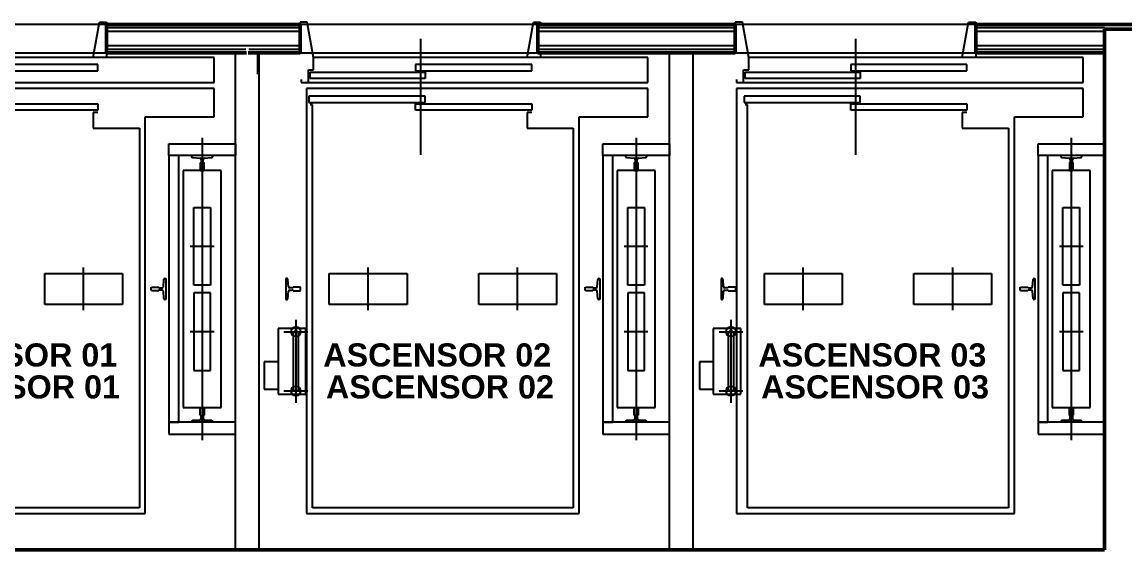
# Model space of a CAD drawing. Header units: millimetres. Extents: x -42700 to 155289, y -7931 to 68797.
# Drawn here: x 21795 to 26446, y 29540 to 31765 of the extents above; entities that cross this region are included whole.
import ezdxf

# ---------------------------------------------------------------- set-up
doc = ezdxf.new("R2010")
doc.units = ezdxf.units.MM
doc.layers.add('01 arquitectura', color=8, linetype='Continuous')
doc.styles.add('Arial_B', font='arialbd.ttf', dxfattribs={"height": 0.0975})

msp = doc.modelspace()

# ---------------------------------------------------------------- linework, layer by layer
at = {"layer": '01 arquitectura', "color": 8}
for p, q in [((22094.69, 31614.611), (22121.69, 31764.61)), ((22121.69, 31764.61), (22151.689, 31764.61)), ((22151.689, 31764.61), (22151.689, 31754.61)), ((22151.689, 31754.61), (22151.689, 31764.61)), ((22967.687, 31739.611), (22151.689, 31739.611)), ((22967.687, 31724.611), (22151.689, 31724.611)), ((22997.687, 31764.61), (22967.687, 31764.61)), ((22967.687, 31764.61), (22967.687, 31754.61)), ((23024.687, 31614.611), (22997.687, 31764.61)), ((23924.685, 31614.611), (23951.685, 31764.61)), ((23951.685, 31764.61), (23981.685, 31764.61)), ((24802.683, 31739.611), (23969.685, 31739.611)), ((24802.683, 31724.611), (23969.685, 31724.611)), ((23981.685, 31764.61), (23981.685, 31754.61)), ((24832.683, 31764.61), (24802.683, 31764.61)), ((24802.683, 31764.61), (24802.683, 31754.61)), ((24859.683, 31614.611), (24832.683, 31764.61)), ((25759.68, 31614.611), (25786.68, 31764.61)), ((25786.68, 31764.61), (25816.68, 31764.61)), ((25816.68, 31764.61), (25816.68, 31754.61)), ((26359.679, 31739.611), (25816.68, 31739.611)), ((26359.679, 31724.611), (25816.68, 31724.611)), ((23474.686, 31694.611), (23474.686, 31204.612)), ((25309.682, 31694.611), (25309.682, 31204.612)), ((21134.692, 31634.611), (22151.689, 31634.611)), ((22967.687, 31664.611), (22151.689, 31664.611)), ((22738.652, 31649.611), (22151.689, 31649.611)), ((22151.689, 31634.611), (22151.689, 31614.611)), ((22694.688, 29539.616), (22694.688, 31634.611)), ((22967.687, 31649.611), (22750.724, 31649.611)), ((22789.688, 31544.611), (22789.688, 31634.611)), ((22794.688, 31539.611), (22794.688, 31634.611)), ((22794.688, 29539.616), (22794.688, 31634.611)), ((22967.687, 31634.611), (23969.685, 31634.611)), ((24802.683, 31664.611), (23969.685, 31664.611)), ((24802.683, 31649.611), (23969.685, 31649.611)), ((23981.685, 31634.611), (23981.685, 31614.611)), ((24524.684, 29539.616), (24524.684, 31634.611)), ((24624.683, 29539.616), (24624.683, 31634.611)), ((24802.683, 31634.611), (25816.68, 31634.611)), ((26359.679, 31664.611), (25816.68, 31664.611)), ((26359.679, 31649.611), (25816.68, 31649.611)), ((25816.68, 31634.611), (25816.68, 31614.611)), ((22604.688, 31614.611), (21194.692, 31614.611)), ((22114.69, 31585.611), (21624.691, 31585.611)), ((22151.689, 31614.611), (22094.69, 31614.611)), ((22114.69, 31558.611), (22114.69, 31585.611)), ((22604.688, 31509.611), (22604.688, 31614.611)), ((23024.687, 31563.111), (23024.687, 31614.611)), ((24434.684, 31614.611), (23024.687, 31614.611)), ((23944.685, 31585.611), (23454.686, 31585.611)), ((23454.686, 31585.611), (23454.686, 31558.611)), ((23981.685, 31614.611), (23924.685, 31614.611)), ((23944.685, 31558.611), (23944.685, 31585.611)), ((24434.684, 31509.611), (24434.684, 31614.611)), ((24859.683, 31563.111), (24859.683, 31614.611)), ((26269.679, 31614.611), (24859.683, 31614.611)), ((25779.68, 31585.611), (25289.682, 31585.611)), ((25289.682, 31585.611), (25289.682, 31558.611)), ((25816.68, 31614.611), (25759.68, 31614.611)), ((25779.68, 31558.611), (25779.68, 31585.611)), ((26269.679, 31509.611), (26269.679, 31614.611)), ((21624.691, 31558.611), (22114.69, 31558.611)), ((23002.687, 31509.611), (23002.687, 31563.111)), ((23002.687, 31563.111), (23024.687, 31563.111)), ((23009.687, 31526.611), (23009.687, 31553.611)), ((23009.687, 31553.611), (23494.686, 31553.611)), ((23454.686, 31558.611), (23944.685, 31558.611)), ((23494.686, 31553.611), (23494.686, 31526.611)), ((24837.683, 31509.611), (24837.683, 31563.111)), ((24837.683, 31563.111), (24859.683, 31563.111)), ((24844.683, 31526.611), (24844.683, 31553.611)), ((24844.683, 31553.611), (25329.681, 31553.611)), ((25289.682, 31558.611), (25779.68, 31558.611)), ((25329.681, 31553.611), (25329.681, 31526.611)), ((21172.692, 31509.611), (22604.688, 31509.611)), ((22972.687, 31522.611), (22972.687, 31509.611)), ((22972.687, 31509.611), (23002.687, 31509.611)), ((23002.687, 31509.611), (24434.684, 31509.611)), ((23494.686, 31526.611), (23009.687, 31526.611)), ((24807.683, 31522.611), (24807.683, 31509.611)), ((24807.683, 31509.611), (24837.683, 31509.611)), ((24837.683, 31509.611), (26269.679, 31509.611)), ((25329.681, 31526.611), (24844.683, 31526.611)), ((22604.688, 31484.611), (21164.692, 31484.611)), ((22604.688, 31364.611), (22604.688, 31484.611)), ((24434.684, 31484.611), (22994.687, 31484.611)), ((22994.687, 31484.611), (22994.687, 29692.616)), ((23494.686, 31452.611), (23004.687, 31452.611)), ((23004.687, 31452.611), (23004.687, 31425.611)), ((23494.686, 31425.611), (23494.686, 31452.611)), ((24434.684, 31364.611), (24434.684, 31484.611)), ((26269.679, 31484.611), (24807.683, 31484.611)), ((24807.683, 31484.611), (24807.683, 29692.616)), ((25329.681, 31452.611), (24839.683, 31452.611)), ((24839.683, 31452.611), (24839.683, 31425.611)), ((25329.681, 31425.611), (25329.681, 31452.611)), ((26269.679, 31364.611), (26269.679, 31484.611)), ((21624.691, 31420.611), (22114.69, 31420.611)), ((22114.69, 31393.611), (21624.691, 31393.611)), ((22114.69, 31420.611), (22114.69, 31393.611)), ((23004.687, 31425.611), (23494.686, 31425.611)), ((23019.687, 31415.611), (23009.687, 31415.611)), ((23019.687, 29717.616), (23019.687, 31415.611)), ((23454.686, 31420.611), (23944.685, 31420.611)), ((23454.686, 31393.611), (23454.686, 31420.611)), ((23944.685, 31393.611), (23454.686, 31393.611)), ((23944.685, 31420.611), (23944.685, 31393.611)), ((24839.683, 31425.611), (25329.681, 31425.611)), ((24854.683, 31415.611), (24844.683, 31415.611)), ((24854.683, 29717.616), (24854.683, 31415.611)), ((25289.682, 31420.611), (25779.68, 31420.611)), ((25289.682, 31393.611), (25289.682, 31420.611)), ((25779.68, 31393.611), (25289.682, 31393.611)), ((25779.68, 31420.611), (25779.68, 31393.611)), ((22114.69, 31383.611), (22094.69, 31383.611)), ((22094.69, 31383.611), (22094.69, 31317.612)), ((22314.689, 31364.611), (22604.688, 31364.611)), ((22314.689, 29692.616), (22314.689, 31364.611)), ((23944.685, 31383.611), (23924.685, 31383.611)), ((23924.685, 31383.611), (23924.685, 31317.612)), ((24144.684, 31364.611), (24434.684, 31364.611)), ((24144.684, 29692.616), (24144.684, 31364.611)), ((25779.68, 31383.611), (25759.68, 31383.611)), ((25759.68, 31383.611), (25759.68, 31317.612)), ((25979.68, 31364.611), (26269.679, 31364.611)), ((25979.68, 29692.616), (25979.68, 31364.611)), ((22094.69, 31317.612), (22289.689, 31317.612)), ((22289.689, 31317.612), (22289.689, 29717.616)), ((23924.685, 31317.612), (24119.685, 31317.612)), ((24119.685, 31317.612), (24119.685, 29717.616)), ((25759.68, 31317.612), (25954.68, 31317.612)), ((25954.68, 31317.612), (25954.68, 29717.616)), ((22554.688, 31276.612), (22554.688, 30002.621)), ((24384.684, 31276.612), (24384.684, 30002.621)), ((26219.679, 31276.612), (26219.679, 30002.621)), ((22414.737, 31201.612), (22414.737, 31251.612)), ((22414.737, 31251.612), (22694.688, 31251.612)), ((22694.688, 31251.612), (22694.688, 31201.612)), ((24244.732, 31201.612), (24244.732, 31251.612)), ((24244.732, 31251.612), (24524.684, 31251.612)), ((24524.684, 31251.612), (24524.684, 31201.612)), ((26079.728, 31201.612), (26079.728, 31251.612)), ((26079.728, 31251.612), (26359.679, 31251.612)), ((22455.738, 31201.612), (22414.737, 31201.612)), ((22414.737, 31201.612), (22414.737, 30077.605)), ((22694.688, 31201.612), (22414.737, 31201.612)), ((22455.738, 30077.634), (22455.738, 31201.612)), ((22599.188, 31201.612), (22510.189, 31201.612)), ((22510.189, 31201.612), (22510.189, 31198.249)), ((22514.812, 31193.263), (22545.315, 31190.961)), ((22546.688, 31171.612), (22546.688, 31140.612)), ((22549.938, 31185.975), (22549.938, 31174.612)), ((22559.438, 31174.612), (22559.438, 31185.975)), ((22562.688, 31140.612), (22562.688, 31171.612)), ((22564.062, 31190.961), (22594.565, 31193.263)), ((22599.188, 31198.249), (22599.188, 31201.612)), ((24285.733, 31201.612), (24244.732, 31201.612)), ((24244.732, 31201.612), (24244.732, 30077.605)), ((24524.684, 31201.612), (24244.732, 31201.612)), ((24285.733, 30077.634), (24285.733, 31201.612)), ((24429.184, 31201.612), (24340.184, 31201.612)), ((24340.184, 31201.612), (24340.184, 31198.249)), ((24344.808, 31193.263), (24375.31, 31190.961)), ((24376.684, 31171.612), (24376.684, 31140.612)), ((24379.934, 31185.975), (24379.934, 31174.612)), ((24389.434, 31174.612), (24389.434, 31185.975)), ((24392.684, 31140.612), (24392.684, 31171.612)), ((24394.058, 31190.961), (24424.56, 31193.263)), ((24429.184, 31198.249), (24429.184, 31201.612)), ((26120.729, 31201.612), (26079.728, 31201.612)), ((26079.728, 31201.612), (26079.728, 30077.605)), ((26359.679, 31201.612), (26079.728, 31201.612)), ((26120.729, 30077.634), (26120.729, 31201.612)), ((26264.179, 31201.612), (26175.179, 31201.612)), ((26175.179, 31201.612), (26175.179, 31198.249)), ((26179.803, 31193.263), (26210.306, 31190.961)), ((26211.679, 31171.612), (26211.679, 31140.612)), ((26214.929, 31185.975), (26214.929, 31174.612)), ((26224.429, 31174.612), (26224.429, 31185.975)), ((26227.679, 31140.612), (26227.679, 31171.612)), ((26229.053, 31190.961), (26259.555, 31193.263)), ((26264.179, 31198.249), (26264.179, 31201.612)), ((22634.688, 31139.612), (22474.689, 31139.612)), ((22474.689, 31139.612), (22474.689, 30139.615)), ((22547.688, 31139.612), (22561.688, 31139.612)), ((22634.688, 30139.615), (22634.688, 31139.612)), ((24464.684, 31139.612), (24304.684, 31139.612)), ((24304.684, 31139.612), (24304.684, 30139.615)), ((24377.684, 31139.612), (24391.684, 31139.612)), ((24464.684, 30139.615), (24464.684, 31139.612)), ((26299.679, 31139.612), (26139.679, 31139.612)), ((26139.679, 31139.612), (26139.679, 30139.615)), ((26212.679, 31139.612), (26226.679, 31139.612)), ((26299.679, 30139.615), (26299.679, 31139.612)), ((22519.689, 30655.613), (22519.689, 30983.612)), ((22519.689, 30983.612), (22589.688, 30983.612)), ((22589.688, 30983.612), (22589.688, 30655.613)), ((24349.684, 30655.613), (24349.684, 30983.612)), ((24349.684, 30983.612), (24419.684, 30983.612)), ((24419.684, 30983.612), (24419.684, 30655.613)), ((26184.679, 30655.613), (26184.679, 30983.612)), ((26184.679, 30983.612), (26254.679, 30983.612)), ((26254.679, 30983.612), (26254.679, 30655.613)), ((22604.688, 30818.108), (22504.689, 30818.108)), ((24434.684, 30818.108), (24334.684, 30818.108)), ((26269.679, 30818.108), (26169.679, 30818.108)), ((21890.69, 30574.613), (21890.69, 30704.613)), ((21890.69, 30704.613), (22218.689, 30704.613)), ((22054.69, 30549.614), (22054.69, 30729.613)), ((22218.689, 30704.613), (22218.689, 30574.613)), ((23090.687, 30574.613), (23090.687, 30704.613)), ((23090.687, 30704.613), (23418.686, 30704.613)), ((23254.687, 30549.614), (23254.687, 30729.613)), ((23418.686, 30704.613), (23418.686, 30574.613)), ((23720.686, 30574.613), (23720.686, 30704.613)), ((23720.686, 30704.613), (24048.685, 30704.613)), ((23884.685, 30549.614), (23884.685, 30729.613)), ((24048.685, 30704.613), (24048.685, 30574.613)), ((24925.682, 30574.613), (24925.682, 30704.613)), ((24925.682, 30704.613), (25253.682, 30704.613)), ((25089.682, 30549.614), (25089.682, 30729.613)), ((25253.682, 30704.613), (25253.682, 30574.613)), ((25555.681, 30574.613), (25555.681, 30704.613)), ((25555.681, 30704.613), (25883.68, 30704.613)), ((25719.681, 30549.614), (25719.681, 30729.613)), ((25883.68, 30704.613), (25883.68, 30574.613)), ((22391.038, 30648.987), (22393.34, 30679.489)), ((22398.326, 30684.113), (22401.689, 30684.113)), ((22401.689, 30684.113), (22401.689, 30595.113)), ((22589.688, 30655.613), (22519.689, 30655.613)), ((22911.051, 30684.113), (22907.688, 30684.113)), ((22907.688, 30684.113), (22907.688, 30595.113)), ((22918.339, 30648.987), (22916.036, 30679.489)), ((24221.033, 30648.987), (24223.335, 30679.489)), ((24228.321, 30684.113), (24231.684, 30684.113)), ((24231.684, 30684.113), (24231.684, 30595.113)), ((24419.684, 30655.613), (24349.684, 30655.613)), ((24746.046, 30684.113), (24742.683, 30684.113)), ((24742.683, 30684.113), (24742.683, 30595.113)), ((24753.334, 30648.987), (24751.032, 30679.489)), ((26056.029, 30648.987), (26058.331, 30679.489)), ((26063.317, 30684.113), (26066.68, 30684.113)), ((26066.68, 30684.113), (26066.68, 30595.113)), ((26254.679, 30655.613), (26184.679, 30655.613)), ((22339.689, 30632.613), (22339.689, 30646.613)), ((22340.689, 30647.613), (22371.689, 30647.613)), ((22371.689, 30631.613), (22340.689, 30631.613)), ((22374.689, 30644.363), (22386.052, 30644.363)), ((22386.052, 30634.863), (22374.689, 30634.863)), ((22393.34, 30599.737), (22391.038, 30630.24)), ((22519.689, 30623.613), (22519.689, 30295.614)), ((22589.688, 30623.613), (22519.689, 30623.613)), ((22589.688, 30295.614), (22589.688, 30623.613)), ((22916.036, 30599.737), (22918.339, 30630.24)), ((22934.687, 30644.363), (22923.324, 30644.363)), ((22923.324, 30634.863), (22934.687, 30634.863)), ((22968.687, 30647.613), (22937.687, 30647.613)), ((22937.687, 30631.613), (22968.687, 30631.613)), ((22969.687, 30632.613), (22969.687, 30646.613)), ((24169.684, 30632.613), (24169.684, 30646.613)), ((24170.684, 30647.613), (24201.684, 30647.613)), ((24201.684, 30631.613), (24170.684, 30631.613)), ((24204.684, 30644.363), (24216.047, 30644.363)), ((24216.047, 30634.863), (24204.684, 30634.863)), ((24223.335, 30599.737), (24221.033, 30630.24)), ((24349.684, 30623.613), (24349.684, 30295.614)), ((24419.684, 30623.613), (24349.684, 30623.613)), ((24419.684, 30295.614), (24419.684, 30623.613)), ((24751.032, 30599.737), (24753.334, 30630.24)), ((24769.683, 30644.363), (24758.32, 30644.363)), ((24758.32, 30634.863), (24769.683, 30634.863)), ((24803.683, 30647.613), (24772.683, 30647.613)), ((24772.683, 30631.613), (24803.683, 30631.613)), ((24804.683, 30632.613), (24804.683, 30646.613)), ((26004.68, 30632.613), (26004.68, 30646.613)), ((26005.68, 30647.613), (26036.68, 30647.613)), ((26036.68, 30631.613), (26005.68, 30631.613)), ((26039.68, 30644.363), (26051.043, 30644.363)), ((26051.043, 30634.863), (26039.68, 30634.863)), ((26058.331, 30599.737), (26056.029, 30630.24)), ((26184.679, 30623.613), (26184.679, 30295.614)), ((26254.679, 30623.613), (26184.679, 30623.613)), ((26254.679, 30295.614), (26254.679, 30623.613)), ((22218.689, 30574.613), (21890.69, 30574.613)), ((22401.689, 30595.113), (22398.326, 30595.113)), ((22907.688, 30595.113), (22911.051, 30595.113)), ((23418.686, 30574.613), (23090.687, 30574.613)), ((24048.685, 30574.613), (23720.686, 30574.613)), ((24231.684, 30595.113), (24228.321, 30595.113)), ((24742.683, 30595.113), (24746.046, 30595.113)), ((25253.682, 30574.613), (24925.682, 30574.613)), ((25883.68, 30574.613), (25555.681, 30574.613)), ((26066.68, 30595.113), (26063.317, 30595.113)), ((22991.683, 30472.614), (22874.684, 30472.614)), ((22874.684, 30472.614), (22874.684, 30196.614)), ((22949.683, 30509.614), (22949.683, 30159.614)), ((22991.683, 30196.614), (22991.683, 30472.614)), ((24826.679, 30472.614), (24709.679, 30472.614)), ((24709.679, 30472.614), (24709.679, 30196.614)), ((24784.679, 30509.614), (24784.679, 30159.614)), ((24826.679, 30196.614), (24826.679, 30472.614)), ((22604.688, 30459.614), (22504.689, 30459.614)), ((22899.684, 30459.614), (22999.683, 30459.614)), ((22939.684, 30459.614), (22959.683, 30459.614)), ((22939.684, 30209.614), (22939.684, 30459.614)), ((22959.683, 30459.614), (22959.683, 30209.614)), ((24434.684, 30459.614), (24334.684, 30459.614)), ((24734.679, 30459.614), (24834.679, 30459.614)), ((24774.679, 30459.614), (24794.679, 30459.614)), ((24774.679, 30209.614), (24774.679, 30459.614)), ((24794.679, 30459.614), (24794.679, 30209.614)), ((26269.679, 30459.614), (26169.679, 30459.614)), ((22874.684, 30332.614), (22816.684, 30332.614)), ((22816.684, 30332.614), (22816.684, 30216.614)), ((24709.679, 30332.614), (24651.679, 30332.614)), ((24651.679, 30332.614), (24651.679, 30216.614)), ((22519.689, 30295.614), (22589.688, 30295.614)), ((24349.684, 30295.614), (24419.684, 30295.614)), ((26184.679, 30295.614), (26254.679, 30295.614)), ((22816.684, 30216.614), (22874.684, 30216.614)), ((22874.684, 30196.614), (22991.683, 30196.614)), ((22899.684, 30209.614), (22999.683, 30209.614)), ((22959.683, 30209.614), (22939.684, 30209.614)), ((24651.679, 30216.614), (24709.679, 30216.614)), ((24709.679, 30196.614), (24826.679, 30196.614)), ((24734.679, 30209.614), (24834.679, 30209.614)), ((24794.679, 30209.614), (24774.679, 30209.614)), ((22474.689, 30139.615), (22634.688, 30139.615)), ((22546.688, 30107.615), (22546.688, 30138.615)), ((22547.688, 30139.615), (22561.688, 30139.615)), ((22562.688, 30138.615), (22562.688, 30107.615)), ((24304.684, 30139.615), (24464.684, 30139.615)), ((24376.684, 30107.615), (24376.684, 30138.615)), ((24377.684, 30139.615), (24391.684, 30139.615)), ((24392.684, 30138.615), (24392.684, 30107.615)), ((26139.679, 30139.615), (26299.679, 30139.615)), ((26211.679, 30107.615), (26211.679, 30138.615)), ((26212.679, 30139.615), (26226.679, 30139.615)), ((26227.679, 30138.615), (26227.679, 30107.615)), ((22549.938, 30093.252), (22549.938, 30104.615)), ((22559.438, 30104.615), (22559.438, 30093.252)), ((24379.934, 30093.252), (24379.934, 30104.615)), ((24389.434, 30104.615), (24389.434, 30093.252)), ((26214.929, 30093.252), (26214.929, 30104.615)), ((26224.429, 30104.615), (26224.429, 30093.252)), ((22414.738, 30077.634), (22414.738, 30027.6)), ((22694.688, 30077.634), (22414.738, 30077.634)), ((22414.738, 30077.634), (22455.738, 30077.634)), ((22510.189, 30077.615), (22510.189, 30080.978)), ((22599.188, 30077.615), (22510.189, 30077.615)), ((22514.812, 30085.964), (22545.315, 30088.266)), ((22564.062, 30088.266), (22594.565, 30085.964)), ((22599.188, 30080.978), (22599.188, 30077.615)), ((22694.688, 30027.6), (22694.688, 30077.634)), ((24244.733, 30077.634), (24244.733, 30027.6)), ((24524.684, 30077.634), (24244.733, 30077.634)), ((24244.733, 30077.634), (24285.733, 30077.634)), ((24340.184, 30077.615), (24340.184, 30080.978)), ((24429.184, 30077.615), (24340.184, 30077.615)), ((24344.808, 30085.964), (24375.31, 30088.266)), ((24394.058, 30088.266), (24424.56, 30085.964)), ((24429.184, 30080.978), (24429.184, 30077.615)), ((24524.684, 30027.6), (24524.684, 30077.634)), ((26079.728, 30077.634), (26079.728, 30027.6)), ((26359.679, 30077.634), (26079.728, 30077.634)), ((26079.728, 30077.634), (26120.729, 30077.634)), ((26175.179, 30077.615), (26175.179, 30080.978)), ((26264.179, 30077.615), (26175.179, 30077.615)), ((26179.803, 30085.964), (26210.306, 30088.266)), ((26229.053, 30088.266), (26259.555, 30085.964)), ((26264.179, 30080.978), (26264.179, 30077.615)), ((22414.738, 30027.6), (22694.688, 30027.6)), ((24244.733, 30027.6), (24524.684, 30027.6)), ((26079.728, 30027.6), (26359.679, 30027.6)), ((21164.692, 29692.616), (22314.689, 29692.616)), ((22289.689, 29717.616), (21189.692, 29717.616)), ((22994.687, 29692.616), (24144.684, 29692.616)), ((24119.685, 29717.616), (23019.687, 29717.616)), ((24807.683, 29692.616), (25979.68, 29692.616)), ((25954.68, 29717.616), (24854.683, 29717.616))]:
    msp.add_line(p, q, dxfattribs=at)
at = {"layer": '01 arquitectura', "color": 8, "lineweight": 50}
for p, q in [((22967.687, 31754.61), (22151.689, 31754.61)), ((22151.689, 31754.61), (22151.689, 31634.611)), ((22967.687, 31634.611), (22967.687, 31754.61)), ((24802.683, 31754.61), (23969.685, 31754.61)), ((23969.685, 31754.61), (23969.685, 31634.611)), ((24802.683, 31634.611), (24802.683, 31754.61)), ((27264.677, 31754.61), (25816.68, 31754.61)), ((25816.68, 31754.61), (25816.68, 31634.611)), ((26609.678, 31734.611), (26359.679, 31734.611)), ((26359.679, 31734.611), (26359.679, 29539.616)), ((22151.689, 31634.611), (22741.152, 31634.611)), ((22748.224, 31634.611), (22967.687, 31634.611)), ((23969.685, 31634.611), (24802.683, 31634.611)), ((25816.68, 31634.611), (26359.679, 31634.611)), ((26359.679, 29539.616), (20959.692, 29539.616))]:
    msp.add_line(p, q, dxfattribs=at)
at = {"layer": '01 arquitectura', "color": 8}
for points in [[(22151.689, 31754.61), (21134.692, 31754.61)], [(23969.685, 31754.61), (22967.687, 31754.61)], [(25816.68, 31754.61), (24802.683, 31754.61)]]:
    msp.add_lwpolyline(points, dxfattribs=at)
for centre, radius in [((22949.683, 30459.614), 20), ((22949.721, 30459.614), 4), ((24784.679, 30459.614), 20), ((24784.716, 30459.614), 4), ((22949.683, 30209.614), 20), ((22949.721, 30209.614), 4), ((24784.679, 30209.614), 20), ((24784.716, 30209.614), 4)]:
    msp.add_circle(centre, radius, dxfattribs=at)
for centre, radius, start, end in [((22515.189, 31198.249), 5, 180, 265.683972), ((22544.938, 31185.975), 5, 0, 85.683972), ((22546.938, 31174.612), 3, 270, 0), ((22564.438, 31185.975), 5, 94.316028, 180), ((22562.438, 31174.612), 3, 180, 270), ((22594.188, 31198.249), 5, 274.316028, 0), ((24345.184, 31198.249), 5, 180, 265.683972), ((24374.934, 31185.975), 5, 0, 85.683972), ((24376.934, 31174.612), 3, 270, 0), ((24394.434, 31185.975), 5, 94.316028, 180), ((24392.434, 31174.612), 3, 180, 270), ((24424.184, 31198.249), 5, 274.316028, 0), ((26180.179, 31198.249), 5, 180, 265.683972), ((26209.929, 31185.975), 5, 0, 85.683972), ((26211.929, 31174.612), 3, 270, 0), ((26229.429, 31185.975), 5, 94.316028, 180), ((26227.429, 31174.612), 3, 180, 270), ((26259.179, 31198.249), 5, 274.316028, 0), ((22398.326, 30679.113), 5, 90, 175.683972), ((22911.051, 30679.113), 5, 4.316028, 90), ((24228.321, 30679.113), 5, 90, 175.683972), ((24746.046, 30679.113), 5, 4.316028, 90), ((26063.317, 30679.113), 5, 90, 175.683972), ((22374.689, 30647.363), 3, 180, 270), ((22374.689, 30631.863), 3, 90, 180), ((22386.052, 30649.363), 5, 270, 355.683972), ((22386.052, 30629.863), 5, 4.316028, 90), ((22923.324, 30649.363), 5, 184.316028, 270), ((22923.324, 30629.863), 5, 90, 175.683972), ((22934.687, 30647.363), 3, 270, 0), ((22934.687, 30631.863), 3, 0, 90), ((24204.684, 30647.363), 3, 180, 270), ((24204.684, 30631.863), 3, 90, 180), ((24216.047, 30649.363), 5, 270, 355.683972), ((24216.047, 30629.863), 5, 4.316028, 90), ((24758.32, 30649.363), 5, 184.316028, 270), ((24758.32, 30629.863), 5, 90, 175.683972), ((24769.683, 30647.363), 3, 270, 0), ((24769.683, 30631.863), 3, 0, 90), ((26039.68, 30647.363), 3, 180, 270), ((26039.68, 30631.863), 3, 90, 180), ((26051.043, 30649.363), 5, 270, 355.683972), ((26051.043, 30629.863), 5, 4.316028, 90), ((22398.326, 30600.113), 5, 184.316028, 270), ((22911.051, 30600.113), 5, 270, 355.683972), ((24228.321, 30600.113), 5, 184.316028, 270), ((24746.046, 30600.113), 5, 270, 355.683972), ((26063.317, 30600.113), 5, 184.316028, 270), ((22544.938, 30093.252), 5, 274.316028, 0), ((22546.938, 30104.615), 3, 0, 90), ((22562.438, 30104.615), 3, 90, 180), ((22564.438, 30093.252), 5, 180, 265.683972), ((24374.934, 30093.252), 5, 274.316028, 0), ((24376.934, 30104.615), 3, 0, 90), ((24392.434, 30104.615), 3, 90, 180), ((24394.434, 30093.252), 5, 180, 265.683972), ((26209.929, 30093.252), 5, 274.316028, 0), ((26211.929, 30104.615), 3, 0, 90), ((26227.429, 30104.615), 3, 90, 180), ((26229.429, 30093.252), 5, 180, 265.683972), ((22515.189, 30080.978), 5, 94.316028, 180), ((22594.188, 30080.978), 5, 0, 85.683972), ((24345.184, 30080.978), 5, 94.316028, 180), ((24424.184, 30080.978), 5, 0, 85.683972), ((26180.179, 30080.978), 5, 94.316028, 180), ((26259.179, 30080.978), 5, 0, 85.683972)]:
    msp.add_arc(centre, radius, start, end, dxfattribs=at)

# ---------------------------------------------------------------- texts
at = {"layer": '01 arquitectura', "color": 8, "char_height": 97.49976, "width": 1154.42711, "attachment_point": 1, "style": 'Arial_B'}
for s, insert in [('ASCENSOR 01', (21235.34, 30410.268)), ('ASCENSOR 02', (23065.336, 30410.268)), ('ASCENSOR 03', (24900.331, 30410.268)), ('ASCENSOR 01', (21246.766, 30275.561)), ('ASCENSOR 02', (23076.762, 30275.561)), ('ASCENSOR 03', (24911.757, 30275.561))]:
    msp.add_mtext(s, dxfattribs=dict(at, insert=insert))

doc.saveas('drawing.dxf')
